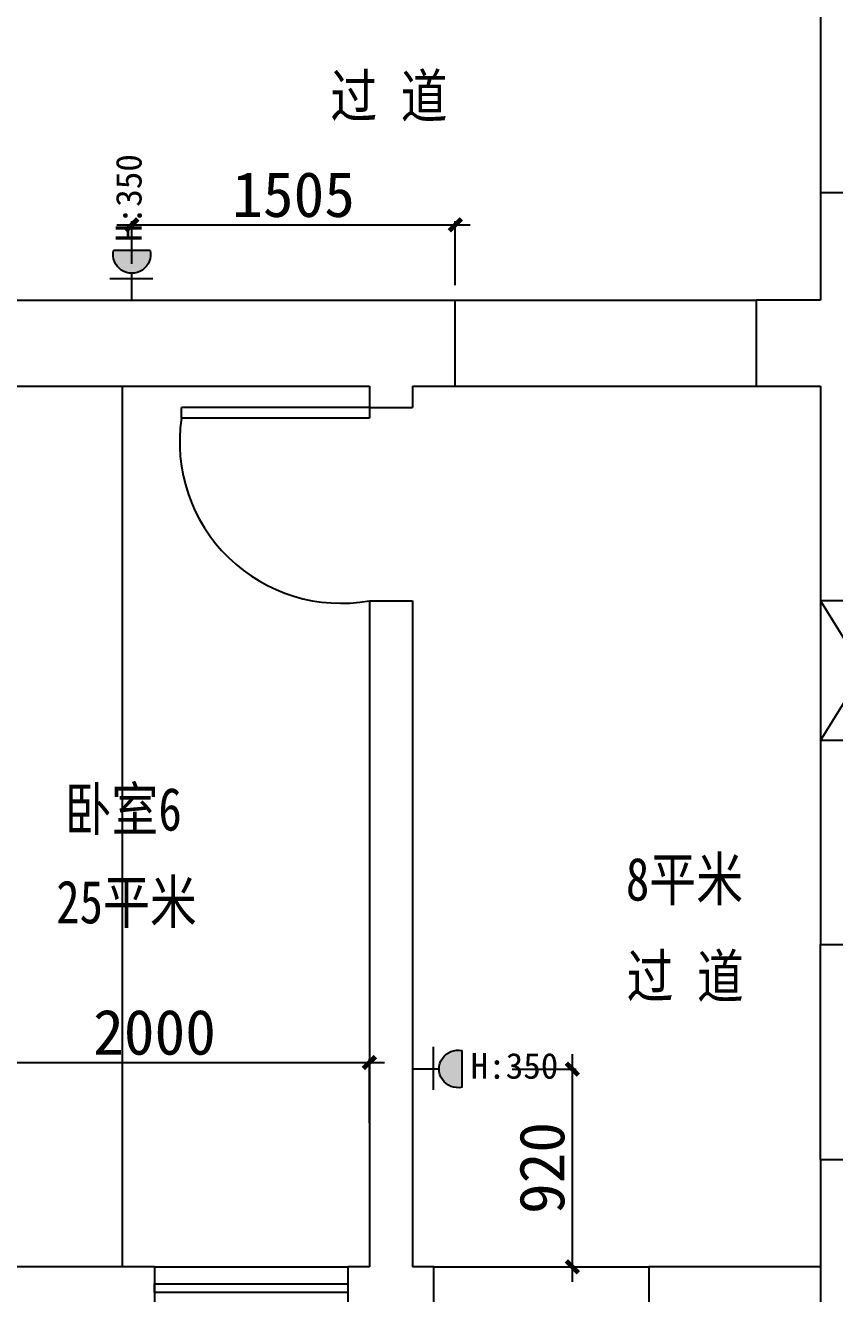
# Model space of a CAD drawing. Header units: millimetres. Extents: x 561810 to 956823, y -438984 to -391712.
# Drawn here: x 889544 to 893309, y -409128 to -403224 of the extents above; entities that cross this region are included whole.
import ezdxf

# ---------------------------------------------------------------- set-up
doc = ezdxf.new("R2010")
doc.units = ezdxf.units.MM
doc.header["$LTSCALE"] = 10
doc.header["$MEASUREMENT"] = 0
doc.linetypes.add('DASHED2', pattern=[9.525, 6.35, -3.175])
doc.linetypes.add('HIDDEN2', pattern=[4.7625, 3.175, -1.5875])
doc.layers.get('0').update_dxf_attribs({"linetype": 'CONTINUOUS'})
doc.layers.get('DEFPOINTS').update_dxf_attribs({"color": 1, "linetype": 'CONTINUOUS'})
for name, color, linetype in [('6-P插座', 4, 'CONTINUOUS'), ('6-P插座图例', 4, 'CONTINUOUS'), ('WALL', 7, 'CONTINUOUS'), ('WINDOW', 4, 'CONTINUOUS'), ('吊顶字', 250, 'CONTINUOUS'), ('填充', 8, 'CONTINUOUS'), ('墙', 7, 'CONTINUOUS')]:
    doc.layers.add(name, color=color, linetype=linetype)
doc.styles.add('12', font='', dxfattribs={"width": 0.8})
doc.styles.add('宋体', font='')
doc.styles.add('施洛华标注样式', font='')
doc.styles.get('12').set_extended_font_data('SimSun')
doc.styles.get('宋体').set_extended_font_data('SimSun')
doc.styles.get('施洛华标注样式').set_extended_font_data('SimSun')
doc.dimstyles.new('外标尺寸', dxfattribs={"dimscale": 70, "dimtxt": 3, "dimasz": 0.8, "dimexe": 0.25, "dimexo": 1, "dimgap": 0.5, "dimtad": 1, "dimdec": 0, "dimtxsty": '施洛华标注样式', "dimblk": 'ARCHTICK', "dimcen": 1.5, "dimdle": 1, "dimclrd": 250, "dimclre": 250, "dimclrt": 62, "dimadec": 0, "dimazin": 0, "dimtfac": 1, "dimtdec": 0, "dimtix": 1, "dimtmove": 1, "dimatfit": 3, "dimldrblk": 'ARCHTICK', "dimfxl": 0, "dimarcsym": 0})

# ---------------------------------------------------------------- blocks, each defined once
blk = doc.blocks.new('4')
at = {"layer": '6-P插座图例'}
h = blk.add_hatch(color=4, dxfattribs=at)
edge = h.paths.add_edge_path()
edge.add_ellipse((223569, -308613.5), major_axis=(0, 79.4), ratio=1, start_angle=-12.7447, end_angle=192.7446)
edge.add_line((223586.5, -308691), (223586.5, -308536.1))
at = {"layer": '6-P插座图例', "color": 4}
for p, q in [((223466.2, -308524.5), (223466.2, -308706.9)), ((223586.5, -308536.1), (223586.5, -308691)), ((223376.4, -308613.5), (223489.5, -308613.5))]:
    blk.add_line(p, q, dxfattribs=at)
blk.add_ellipse((223569, -308613.5), major_axis=(0, 79.4), ratio=1, start_param=-0.222437, end_param=3.364029, dxfattribs=at)
blk = doc.blocks.new('_ARCHTICK')
at = {"color": 0, "linetype": 'ByBlock', "const_width": 0.4}
blk.add_lwpolyline([(-0.5, -0.5), (0.5, 0.5)], dxfattribs=at)
blk = doc.blocks.new('*D42')
at = {"color": 250, "lineweight": -2}
for p, q in [((889968.9, -404152.6), (891614, -404152.6)), ((890038.9, -404334), (890038.9, -404135.1)), ((891544, -404432.6), (891544, -404135.1))]:
    blk.add_line(p, q, dxfattribs=at)
at = {"layer": 'DEFPOINTS', "color": 0}
for p in [(891544, -404152.6), (890038.9, -404404), (891544, -404502.8)]:
    blk.add_point(p, dxfattribs=at)
at = {"color": 250, "lineweight": -2, "xscale": 56, "yscale": 56, "zscale": 56, "rotation": 180}
blk.add_blockref('_ARCHTICK', (890038.9, -404152.6), dxfattribs=at)
at = {"color": 250, "lineweight": -2, "xscale": 56, "yscale": 56, "zscale": 56}
blk.add_blockref('_ARCHTICK', (891544, -404152.6), dxfattribs=at)
at = {"color": 62, "insert": (890791.5, -404012.6), "char_height": 210, "attachment_point": 5, "style": '施洛华标注样式'}
blk.add_mtext('1505', dxfattribs=at)
blk = doc.blocks.new('*D51')
at = {"color": 250, "lineweight": -2}
for p, q in [((892088.4, -408012.8), (892088.4, -409072.8)), ((891808.4, -408082.8), (892105.9, -408082.8)), ((891808.4, -409002.8), (892105.9, -409002.8))]:
    blk.add_line(p, q, dxfattribs=at)
at = {"layer": 'DEFPOINTS', "color": 0}
for p in [(891468.7, -408082.8), (891444, -409002.8), (892088.4, -409002.8)]:
    blk.add_point(p, dxfattribs=at)
at = {"color": 250, "lineweight": -2, "xscale": 56, "yscale": 56, "zscale": 56}
for p, rotation in [((892088.4, -408082.8), 90), ((892088.4, -409002.8), 270)]:
    blk.add_blockref('_ARCHTICK', p, dxfattribs=dict(at, rotation=rotation))
at = {"color": 62, "insert": (891948.4, -408542.8), "char_height": 210, "attachment_point": 5, "rotation": 90, "style": '施洛华标注样式'}
blk.add_mtext('920', dxfattribs=at)
blk = doc.blocks.new('*D73')
at = {"color": 250, "lineweight": -2}
for p, q in [((889074.8, -408052.1), (891214.3, -408052.1)), ((889144.8, -408332.1), (889144.8, -408034.6)), ((891144.3, -408332.1), (891144.3, -408034.6))]:
    blk.add_line(p, q, dxfattribs=at)
at = {"layer": 'DEFPOINTS', "color": 0}
for p in [(891144.3, -408052.1), (889144.8, -408904.2), (891144.3, -408904)]:
    blk.add_point(p, dxfattribs=at)
at = {"color": 250, "lineweight": -2, "xscale": 56, "yscale": 56, "zscale": 56, "rotation": 180}
blk.add_blockref('_ARCHTICK', (889144.8, -408052.1), dxfattribs=at)
at = {"color": 250, "lineweight": -2, "xscale": 56, "yscale": 56, "zscale": 56}
blk.add_blockref('_ARCHTICK', (891144.3, -408052.1), dxfattribs=at)
at = {"color": 62, "insert": (890144.5, -407912.1), "char_height": 210, "attachment_point": 5, "style": '施洛华标注样式'}
blk.add_mtext('2000', dxfattribs=at)

msp = doc.modelspace()

# ---------------------------------------------------------------- linework, layer by layer
at = {"layer": 'WALL'}
for p, q in [((893444.3, -404002.8), (893244.3, -404002.8)), ((893244.3, -404002.8), (893244.3, -404502.8)), ((889209.2, -404502.8), (891544, -404502.8)), ((891544, -404902.8), (891544, -404502.8)), ((893244.3, -404502.8), (892944.2, -404502.8)), ((892944.2, -404502.8), (892944.2, -404902.8)), ((889209.2, -404902.8), (891144.3, -404902.8)), ((891144.3, -404902.8), (891144.3, -405002.8)), ((891344.3, -404902.8), (891544, -404902.8)), ((891344.3, -404902.8), (891344.3, -405002.8)), ((892944.2, -404902.8), (893244.3, -404902.8)), ((893244.3, -404902.8), (893244.3, -405902.8)), ((891144, -405002.8), (891344.3, -405002.8)), ((891144.3, -405902.8), (891144.3, -409002.8)), ((891144.3, -405902.8), (891344.3, -405902.8)), ((891344.3, -405902.8), (891344.3, -409002.8)), ((893644.1, -405902.8), (893244.3, -405902.8)), ((893244.3, -406552.8), (893244.3, -407502.8)), ((893644.1, -406552.8), (893244.3, -406552.8)), ((893244.3, -407502.8), (893444.3, -407502.8)), ((893244.3, -408502.8), (893244.3, -410902.8)), ((893244.3, -408502.8), (893444.3, -408502.8)), ((890144.3, -409002.8), (884944.3, -409002.8)), ((890144.3, -409002.8), (890144.3, -409202.8)), ((891044.3, -409002.8), (891044.3, -409202.8)), ((891144.3, -409002.8), (891044.3, -409002.8)), ((891444, -409002.8), (891344.3, -409002.8)), ((891444, -409202.8), (891444, -409002.8)), ((893244.3, -409002.8), (892444, -409002.8)), ((892444, -409002.8), (892444, -409202.8))]:
    msp.add_line(p, q, dxfattribs=at)
at = {"layer": 'WINDOW', "color": 250}
for p, q in [((890269.3, -405052.8), (890269.3, -405002.8)), ((891144.3, -405002.8), (890269.3, -405002.8)), ((891144.3, -405052.8), (890269.3, -405052.8)), ((891144.3, -405002.8), (891144.3, -405052.8))]:
    msp.add_line(p, q, dxfattribs=at)
at = {"layer": 'WINDOW'}
msp.add_lwpolyline([(890144.3, -409082.8), (891044.3, -409082.8), (891044.3, -409122.8), (890144.3, -409122.8), (890144.3, -409082.8)], dxfattribs=at)
at = {"layer": 'WINDOW', "color": 250}
msp.add_arc((891012.8, -405163), 751.3, 171.55942, 280.08023, dxfattribs=at)
at = {"layer": '填充', "color": 250, "ltscale": 0.01}
for p, q in [((889994.3, -404902.8), (889994.3, -409002.8)), ((893244.3, -405902.8), (893244.3, -406552.8))]:
    msp.add_line(p, q, dxfattribs=at)
at = {"layer": '墙', "color": 250}
for p, q in [((893244.3, -403002.8), (893244.3, -404002.8)), ((891544, -404502.8), (892944.2, -404502.8)), ((891544, -404902.8), (892944.2, -404902.8)), ((893244.3, -406552.8), (893644.1, -405902.8)), ((893244.3, -405902.8), (893644.1, -406552.8)), ((893244.3, -408502.8), (893244.3, -407502.8)), ((890144.3, -409002.8), (891044.3, -409002.8)), ((891444, -409002.8), (892444, -409002.8))]:
    msp.add_line(p, q, dxfattribs=at)

# ---------------------------------------------------------------- block references
at = {"layer": '6-P插座', "color": 250, "linetype": 'DASHED2', "ltscale": 100, "xscale": -1.099999999627471, "yscale": 1.100000000093132, "zscale": 1.1}
for p, rotation in [((1229513.8, -650216.8), 270), ((645630.2, -747556.7), 180)]:
    msp.add_blockref('4', p, dxfattribs=dict(at, rotation=rotation))

# ---------------------------------------------------------------- texts
at = {"layer": '吊顶字', "color": 4, "linetype": 'HIDDEN2', "lineweight": 13, "ltscale": 0.13, "insert": (890086.4, -404231.6), "char_height": 120, "width": 1161.29, "attachment_point": 7, "rotation": 90, "style": '宋体'}
msp.add_mtext('H:350', dxfattribs=at)
at = {"layer": '吊顶字', "color": 4, "linetype": 'HIDDEN2', "lineweight": 13, "ltscale": 0.13, "insert": (891615.5, -408129.3), "char_height": 120, "width": 1161.29, "attachment_point": 7, "style": '宋体'}
msp.add_mtext('H:350', dxfattribs=at)
at = {"layer": '填充', "color": 250, "ltscale": 0.01, "style": '12', "width": 0.8}
for s, p in [('过 道', (890962.6, -403653.2)), ('卧室6', (889726.1, -406972.4)), ('8平米', (892338.1, -407298.1)), ('25平米', (889687.1, -407404.3)), ('过 道', (892341.1, -407750.7))]:
    msp.add_text(s, height=200, dxfattribs=at).set_placement(p)

# ---------------------------------------------------------------- dimensions: what is measured, and where the dimension line sits
at = {"color": 1}
for base, p1, p2, picture, middle in [((891544, -404152.6), (890038.9, -404404), (891544, -404502.8), '*D42', (890791.5, -404012.6)), ((891144.3202, -408052.0599), (889144.7691, -408904.1861), (891144.3202, -408904.038), '*D73', (890144.5447, -407912.0599))]:
    dim = msp.add_linear_dim(base=base, p1=p1, p2=p2, dimstyle='外标尺寸', dxfattribs=at)
    dim.commit()
    dim.dimension.update_dxf_attribs({"geometry": picture, "text_midpoint": middle})
dim = msp.add_linear_dim(base=(892088.4, -409002.8), p1=(891468.7, -408082.8), p2=(891444, -409002.8), angle=90, dimstyle='外标尺寸', dxfattribs=at)
dim.commit()
dim.dimension.update_dxf_attribs({"geometry": '*D51', "text_midpoint": (891948.4, -408542.8)})

doc.saveas('drawing.dxf')
